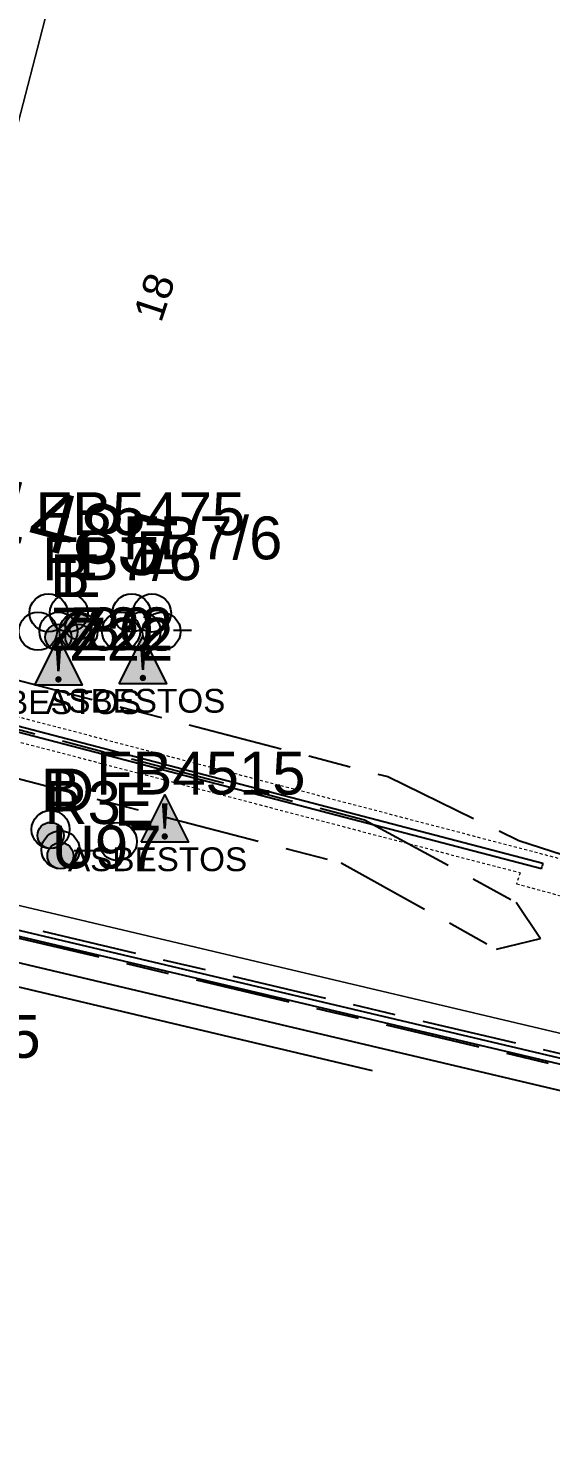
# Model space of a CAD drawing. Header units: metres. Extents: x 313711 to 315840, y 6256069 to 6257554.
# Drawn here: x 315469 to 315491, y 6256529.2 to 6256588 of the extents above; entities that cross this region are included whole.
import ezdxf
from ezdxf.enums import TextEntityAlignment as Align

# ---------------------------------------------------------------- set-up
doc = ezdxf.new("R2010")
doc.units = ezdxf.units.M
for name, pattern in [('Cable Exist UG', [8.2, 4, -1.2, 1.8, -1.2]), ('HIDDEN', [0.375, 0.25, -0.125]), ('HIDDEN2', [0.1875, 0.125, -0.0625])]:
    doc.linetypes.add(name, pattern=pattern)
doc.layers.get('0').update_dxf_attribs({"color": 6})
for name, color, linetype in [('_User DUCT CONFIGS', 7, 'Continuous'), ('_User EARTHING', 7, 'Continuous'), ('Duct_SP_EXT', 7, 'Continuous'), ('Equip_SP_SL_EXT', 7, 'Continuous'), ('Mains_HV_EXT', 7, 'Continuous'), ('Mains_LV_EXT', 7, 'Continuous')]:
    doc.layers.add(name, color=color, linetype=linetype)
for name, color, linetype, lineweight in [('Cadastre Land Parcels_SP_EXT', 9, 'Continuous', 5), ('Cadastre Other Property_SP_EXT', 9, 'HIDDEN', 5), ('Cadastre Roads_SP_EXT', 9, 'Continuous', 5)]:
    doc.layers.add(name, color=color, linetype=linetype, lineweight=lineweight)
doc.styles.add('iecARIAL', font='arial.ttf', dxfattribs={"height": 2})
doc.styles.add('iecNAME', font='times.ttf')
doc.styles.get("Standard").update_dxf_attribs({"font": 'arial.ttf'})
doc.linetypes.add('Cable P UG', pattern='A,6,-0.5,["P",Standard,S=1.7,R=0,X=0.5,Y=-1],-2.9', length=9.4)

# ---------------------------------------------------------------- blocks, each defined once
blk = doc.blocks.new('DUCT_EXT')
blk.add_circle((0, 0.8), 0.8)
at = {"flags": 1}
blk.add_attdef('Z', (0, 0), '', height=0.2, dxfattribs=at)
at = {"flags": 9}
for tag, p in [('DUCT_CODE', (0, 0)), ('XSECT_TYPE', (0, -0.2)), ('STATE', (0, -0.6)), ('FB_REFERENCE', (0, -0.4)), ('NOTES', (0, -0.8))]:
    blk.add_attdef(tag, text='', height=0.2, dxfattribs=at).set_placement(p, align=Align.MIDDLE_LEFT)
blk = doc.blocks.new('SL_LANTERN_EXT')
at = {"lineweight": 40}
for p, q in [((0, 1.968), (0, 6.468)), ((-1.459, 5.676), (-1.061, 5.278)), ((1.458, 5.676), (1.06, 5.278)), ((-2.25, 4.218), (2.25, 4.218)), ((-1.459, 2.759), (-1.061, 3.157)), ((1.458, 2.759), (1.06, 3.157)), ((0, 0), (0, 2.721))]:
    blk.add_line(p, q, dxfattribs=at)
blk.add_circle((0, 4.218), 1.5, dxfattribs=at)
at = {"style": 'iecARIAL', "flags": 8}
blk.add_attdef('ASSET_NUM', (1.5, 1.5), '', height=2.5, dxfattribs=at)
for tag, p, height, flags in [('CONSTRUCTED_VOLTAGE', (0.981, -0.653), 0.2, 9), ('CONTROL_TYPE', (0.981, -0.853), 0.2, 9), ('LANTERN_PURPOSE', (0.981, -1.053), 0.2, 9), ('LANTERN_TYPE', (0.981, -1.253), 0.2, 9), ('LNUMBER', (2.181, -3.253), 2.5, 8), ('OPERATING_VOLTAGE', (0.981, -1.653), 0.2, 9), ('ORIENTATION', (0.981, -1.853), 0.2, 9), ('NO_PHASES', (0.981, -1.453), 0.2, 9), ('OWNED_BY', (0.981, -2.053), 0.2, 9), ('STATE', (0.981, -2.253), 0.2, 9), ('USAGE', (0.981, -2.453), 0.2, 9), ('CEXIST', (0.981, -2.653), 0.2, 9), ('CNEW', (0.981, -2.853), 0.2, 9), ('CNUMBER', (0.981, -3.053), 0.2, 9), ('CREMOVE', (0.981, -3.253), 0.2, 9), ('CREPLACE', (0.981, -3.453), 0.2, 9), ('LKINGHEIGHT', (0.981, -3.653), 0.2, 9), ('LBRACKET', (0.981, -3.853), 0.2, 9), ('LBRACKETVOCAB', (0.981, -4.053), 0.2, 9), ('LCATEGORY', (0.981, -4.253), 0.2, 9), ('LCHARGE1', (0.981, -4.453), 0.2, 9), ('LCHARGE1PERCENT', (0.981, -4.653), 0.2, 9), ('LCHARGE2', (0.981, -4.853), 0.2, 9), ('LCHARGE2PERCENT', (0.981, -5.053), 0.2, 9), ('LCHARGE3', (0.981, -5.253), 0.2, 9), ('LCHARGE3PERCENT', (0.981, -5.453), 0.2, 9), ('LEXIST', (0.981, -5.653), 0.2, 9), ('LLAMP', (0.981, -5.853), 0.2, 9), ('LLAMPVOCAB', (0.981, -6.053), 0.2, 9), ('LMAST', (0.981, -6.253), 0.2, 9), ('LMASTVOCAB', (0.981, -6.453), 0.2, 9), ('LNEW', (0.981, -6.653), 0.2, 9), ('LANTNUMBER', (0.981, -6.853), 0.2, 9), ('LOUTREACH', (0.981, -7.253), 0.2, 9), ('LOUTREACHVOCAB', (0.981, -7.453), 0.2, 9), ('LRATECODE', (0.981, -7.653), 0.2, 9), ('LREMOVE', (0.981, -7.853), 0.2, 9), ('LREPLACE', (0.981, -8.053), 0.2, 9), ('LTYPE', (0.981, -8.253), 0.2, 9), ('LTYPEVOCAB', (0.981, -8.453), 0.2, 9), ('LEGEND', (0.981, -8.653), 0.2, 9), ('LOCATION', (0.981, -8.853), 0.2, 9), ('STREETNAME', (0.981, -9.253), 0.2, 9), ('SUBURB', (0.981, -9.453), 0.2, 1), ('NOTES', (0.981, -9.053), 0.2, 9)]:
    blk.add_attdef(tag, p, '', height=height, dxfattribs=dict(flags=flags))
blk = doc.blocks.new('WARNING_FEATURE_EXT')
h = blk.add_hatch(color=2)
h.dxf.hatch_style = 1
h.paths.add_polyline_path([(0.001, 1.995), (-0.994, -0.001), (0.997, -0.001)])
at = {"color": 18, "true_color": 0x000000}
blk.add_lwpolyline([(-0.994, -0.001), (0.001, 1.995), (0.997, -0.001)], close=True, dxfattribs=at)
at = {"color": 18, "true_color": 0x000000, "insert": (0.001, 0.872), "char_height": 1.5, "attachment_point": 5, "line_spacing_factor": 1.5, "style": 'iecNAME'}
blk.add_mtext_dynamic_manual_height_columns('!', width=1.5, gutter_width=4, heights=[0], dxfattribs=at)
at = {"color": 2, "flags": 1}
for tag, p in [('STATE', (1.191, 2.008)), ('HAZMAT_ID', (1.191, 0.723))]:
    blk.add_attdef(tag, p, '', height=0.8, dxfattribs=at)
at = {"color": 2}
blk.add_attdef('WARNING_TYPE', text='', height=1, dxfattribs=at).set_placement((-4.067, -1.217), (4.875, -1.217), align=Align.ALIGNED)
at = {"color": 2, "flags": 1}
blk.add_attdef('WARNING_DESC', text='', height=0.8, dxfattribs=at).set_placement((1.191, -0.562), align=Align.MIDDLE_CENTER)
blk = doc.blocks.new('CABLE_LARGE_EXT')
h = blk.add_hatch(color=256)
edge = h.paths.add_edge_path()
edge.add_arc((0, 0.55), 0.55, 0, 360)
blk.add_circle((0, 0.55), 0.55)
at = {"flags": 1}
blk.add_attdef('Z', (0, 0), '', height=0.2, dxfattribs=at)
at = {"flags": 9}
for tag, p in [('COND_CODE', (0, 0)), ('XSECT_SIZE', (0, -0.6)), ('STATE', (0, -0.4)), ('FB_REFERENCE', (0, -0.2)), ('NOTES', (0, -0.8))]:
    blk.add_attdef(tag, text='', height=0.2, dxfattribs=at).set_placement(p, align=Align.MIDDLE_LEFT)

msp = doc.modelspace()

# ---------------------------------------------------------------- linework, layer by layer
at = {"layer": '_User DUCT CONFIGS'}
for points in [[(315471.7, 6256562.718), (315472.416, 6256562.718)], [(315475.13, 6256562.733), (315475.892, 6256562.733)], [(315472.156, 6256553.478), (315470.955, 6256553.478)]]:
    msp.add_lwpolyline(points, dxfattribs=at)
at = {"layer": 'Cadastre Land Parcels_SP_EXT', "linetype": 'Continuous'}
for points in [[(315523.169, 6256538.042), (315503.123, 6256543.903), (315508.54, 6256564.792), (315503.217, 6256566.172), (315508.715, 6256587.372), (315506.676, 6256587.927), (315472.047, 6256597.351), (315466.171, 6256574.692), (315460.565, 6256553.075), (315497.638, 6256544.327), (315497.114, 6256542.108), (315522.335, 6256534.735), (315523.169, 6256538.042)], [(315508.875, 6256481.375), (315522.335, 6256534.735), (315497.114, 6256542.108), (315497.638, 6256544.327), (315460.565, 6256553.075), (315460.542, 6256552.988), (315450.263, 6256500.295), (315450.458, 6256497.086), (315452.186, 6256494.376), (315455.014, 6256492.844), (315506.65, 6256480.04), (315508.875, 6256481.375)]]:
    msp.add_lwpolyline(points, close=True, dxfattribs=at)
at = {"layer": 'Cadastre Other Property_SP_EXT', "linetype": 'HIDDEN2'}
msp.add_lwpolyline([(315462.189, 6256559.729), (315489.694, 6256552.552), (315489.541, 6256552.089), (315491.576, 6256551.535), (315491.949, 6256552.982), (315462.429, 6256560.705), (315462.189, 6256559.729)], close=True, dxfattribs=at)
at = {"layer": 'Cadastre Roads_SP_EXT', "linetype": 'Continuous'}
msp.add_lwpolyline([(315450.263, 6256500.295), (315460.542, 6256552.988), (315460.565, 6256553.075), (315466.171, 6256574.692), (315466.171, 6256574.692), (315472.047, 6256597.351)], dxfattribs=at)
at = {"layer": 'Duct_SP_EXT'}
for p, q in [((315490.651, 6256552.943), (315462.364, 6256560.324)), ((315490.591, 6256552.711), (315462.303, 6256560.092)), ((315490.591, 6256552.711), (315490.621, 6256552.827)), ((315490.651, 6256552.943), (315490.621, 6256552.827)), ((315459.863, 6256552.206), (315498.513, 6256543.083)), ((315459.807, 6256551.973), (315498.458, 6256542.85))]:
    msp.add_line(p, q, dxfattribs=at)
at = {"layer": 'Mains_HV_EXT', "linetype": 'Cable Exist UG'}
for points in [[(315504.267, 6256541.542), (315497.492, 6256543.509), (315458.33, 6256552.752), (315447.924, 6256568.987), (315448.733, 6256572.189), (315451.053, 6256575.868), (315456.193, 6256595.368), (315453.139, 6256599.338), (315464.246, 6256642.663), (315459.205, 6256651.653), (315388.569, 6256670.171)], [(315459.914, 6256562.906), (315484.138, 6256556.586), (315489.645, 6256553.903), (315491.464, 6256553.318)], [(315457.385, 6256561.028), (315457.495, 6256561.47), (315483.156, 6256554.775), (315489.521, 6256551.311), (315490.551, 6256549.786)], [(315456.816, 6256491.285), (315454.578, 6256491.838), (315451.451, 6256493.588), (315449.457, 6256496.73), (315447.156, 6256500.431), (315457.62, 6256553.703), (315457.62, 6256553.703), (315458.946, 6256559.025), (315458.946, 6256559.025), (315482.174, 6256552.964), (315488.708, 6256549.346), (315490.551, 6256549.786)]]:
    msp.add_lwpolyline(points, dxfattribs=at)
at = {"layer": 'Mains_HV_EXT', "linetype": 'Cable P UG'}
for points in [[(315444.19, 6256570.18), (315456.771, 6256550.553), (315483.482, 6256544.248)], [(315445.521, 6256569.956), (315457.394, 6256551.433), (315497.074, 6256542.068), (315500.488, 6256541.078), (315503.627, 6256551.901), (315508.97, 6256553.859)]]:
    msp.add_lwpolyline(points, dxfattribs=at)
at = {"layer": 'Mains_LV_EXT', "linetype": 'Cable Exist UG'}
msp.add_lwpolyline([(315379.811, 6256665.101), (315380.776, 6256669.071), (315429.355, 6256656.362), (315447.63, 6256651.574), (315447.833, 6256650.991), (315449.681, 6256650.535), (315450.205, 6256650.897), (315459.771, 6256648.441), (315463.2, 6256642.513), (315461.628, 6256636.415), (315464.265, 6256630.62), (315453.861, 6256590.3), (315449.169, 6256588.019), (315445.469, 6256574.144), (315460.118, 6256551.816), (315497.365, 6256543.025), (315499.806, 6256542.316)], dxfattribs=at)

# ---------------------------------------------------------------- block references
at = {"layer": '_User DUCT CONFIGS'}
for name, p, rotation in [('DUCT_EXT', (315469.878, 6256562.664), 359.9454710697963), ('DUCT_EXT', (315470.737, 6256562.662), 359.9454710697963), ('DUCT_EXT', (315473.367, 6256562.662), 359.9454710697963), ('DUCT_EXT', (315474.226, 6256562.659), 359.9454710697963), ('CABLE_LARGE_EXT', (315471.139, 6256562.328), 0.04594690091458632), ('DUCT_EXT', (315469.967, 6256553.567), 359.9280103208017), ('DUCT_EXT', (315470.382, 6256552.717), 359.9093137262316)]:
    msp.add_blockref(name, p, dxfattribs=dict(at, rotation=rotation))
for name, p in [('DUCT_EXT', (315469.437, 6256561.893)), ('DUCT_EXT', (315470.296, 6256561.89)), ('DUCT_EXT', (315471.139, 6256561.89)), ('DUCT_EXT', (315471.139, 6256561.89)), ('DUCT_EXT', (315472.926, 6256561.89)), ('DUCT_EXT', (315473.785, 6256561.888)), ('DUCT_EXT', (315474.628, 6256561.887)), ('CABLE_LARGE_EXT', (315470.296, 6256561.89)), ('CABLE_LARGE_EXT', (315471.139, 6256561.89)), ('CABLE_LARGE_EXT', (315469.967, 6256553.567)), ('DUCT_EXT', (315472.791, 6256553.059)), ('CABLE_LARGE_EXT', (315470.382, 6256552.717))]:
    msp.add_blockref(name, p, dxfattribs=at)
at = {"layer": '_User EARTHING'}
ref = msp.add_blockref('WARNING_FEATURE_EXT', (315470.297, 6256560.429), dxfattribs=at)
ref.add_attrib('WARNING_TYPE', 'ASBESTOS', (315466.231, 6256559.212), dxfattribs={"layer": '0', "color": 2, "height": 1})
ref = msp.add_blockref('WARNING_FEATURE_EXT', (315473.846, 6256560.488), dxfattribs=at)
ref.add_attrib('WARNING_TYPE', 'ASBESTOS', (315469.78, 6256559.272), dxfattribs={"layer": '0', "color": 2, "height": 1})
ref = msp.add_blockref('WARNING_FEATURE_EXT', (315474.763, 6256553.834), dxfattribs=at)
ref.add_attrib('WARNING_TYPE', 'ASBESTOS', (315470.697, 6256552.617), dxfattribs={"layer": '0', "color": 2, "height": 1})
at = {"layer": 'Equip_SP_SL_EXT'}
ref = msp.add_blockref('SL_LANTERN_EXT', (315462.048, 6256567.521), dxfattribs=dict(at, rotation=74.26688027292235))
ref.add_attrib('ASSET_NUM', '131485', dxfattribs={"layer": '0', "height": 2.5, "rotation": 345.20705, "style": 'iecARIAL'}).set_placement((315463.548, 6256569.021), align=Align.MIDDLE_LEFT)

# ---------------------------------------------------------------- texts
at = {"layer": '_User DUCT CONFIGS'}
for s, p in [('FB5475', (315469.336, 6256566.729)), ('FB7/6', (315472.998, 6256565.71)), ('E', (315473.555, 6256565.088)), ('FB7/6', (315469.615, 6256564.832)), ('B', (315469.943, 6256564.126)), ('E', (315470.386, 6256564.126)), ('Z80', (315469.947, 6256561.886)), ('Z22', (315470.788, 6256561.892)), ('Z22', (315470.79, 6256561.457)), ('FB4515', (315471.872, 6256555.835)), ('B', (315469.551, 6256555.121)), ('D', (315469.976, 6256555.124)), ('R3', (315469.704, 6256554.598)), ('E', (315472.634, 6256554.532)), ('U97', (315470.016, 6256552.727)), ('FB17/5', (315461.444, 6256544.779))]:
    msp.add_text(s, height=1.8, dxfattribs=at).set_placement(p)
at = {"layer": 'Cadastre Land Parcels_SP_EXT'}
msp.add_text('18', height=1.25, rotation=71.68744, dxfattribs=at).set_placement((315474.61, 6256575.605))

doc.saveas('drawing.dxf')
